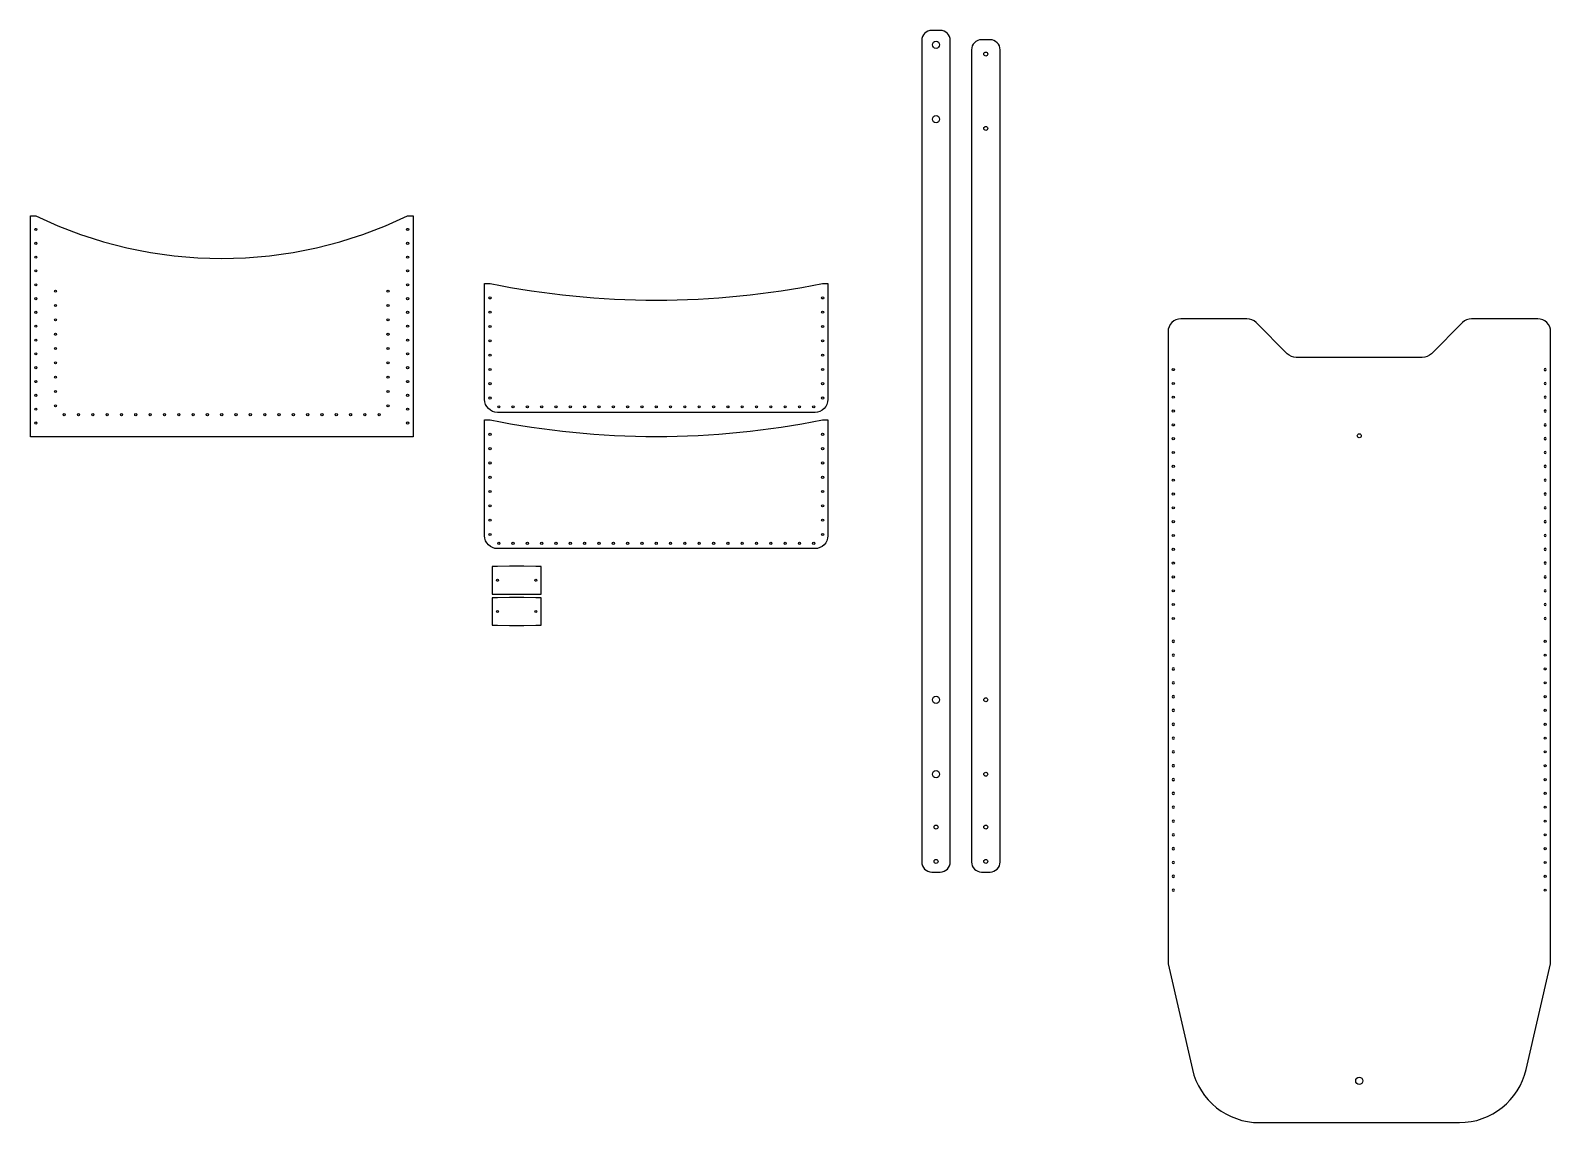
# Model space of a CAD drawing. Header units: millimetres. Extents: x 1488 to 2550, y 1538 to 2302.
import ezdxf

# ---------------------------------------------------------------- set-up
doc = ezdxf.new("R2010")
doc.units = ezdxf.units.MM

# ---------------------------------------------------------------- blocks, each defined once
blk = doc.blocks.new('*U21')
blk.add_circle((0, 0), 0.75)
blk = doc.blocks.new('*U22')
at = {"color": 0, "linetype": 'ByBlock', "lineweight": -2, "transparency": 16777216, "rotation": 270}
for p in [(2286.6, 1597.9), (2286.6, 1588.2), (2286.6, 1578.6), (2286.6, 1568.9), (2286.6, 1559.2), (2286.6, 1549.6), (2286.6, 1539.9), (2286.6, 1530.2), (2286.6, 1520.6), (2286.6, 1510.9), (2286.6, 1501.2), (2286.6, 1491.6), (2286.6, 1481.9), (2286.6, 1472.2), (2286.6, 1462.6), (2286.6, 1452.9), (2286.6, 1443.2), (2286.6, 1433.6), (2286.6, 1423.9)]:
    blk.add_blockref('*U21', p, dxfattribs=at)
blk = doc.blocks.new('*U23')
blk.add_circle((0, 0), 0.75)
blk = doc.blocks.new('*U25')
at = {"color": 0, "linetype": 'ByBlock', "lineweight": -2, "transparency": 16777216, "rotation": 270}
for p in [(2286.6, 1597.9), (2286.6, 1588.2), (2286.6, 1578.6), (2286.6, 1568.9), (2286.6, 1559.2), (2286.6, 1549.6), (2286.6, 1539.9), (2286.6, 1530.2), (2286.6, 1520.6), (2286.6, 1510.9), (2286.6, 1501.2), (2286.6, 1491.6), (2286.6, 1481.9), (2286.6, 1472.2), (2286.6, 1462.6), (2286.6, 1452.9), (2286.6, 1443.2), (2286.6, 1433.6), (2286.6, 1423.9)]:
    blk.add_blockref('*U23', p, dxfattribs=at)
blk = doc.blocks.new('*U27')
blk.add_circle((0, 0), 0.75)
blk = doc.blocks.new('*U28')
at = {"color": 0, "linetype": 'ByBlock', "lineweight": -2, "transparency": 16777216, "rotation": 270}
for p in [(2286.6, 1597.9), (2286.6, 1588.2), (2286.6, 1578.6), (2286.6, 1568.9), (2286.6, 1559.2), (2286.6, 1549.6), (2286.6, 1539.9), (2286.6, 1530.2), (2286.6, 1520.6), (2286.6, 1510.9), (2286.6, 1501.2), (2286.6, 1491.6), (2286.6, 1481.9), (2286.6, 1472.2), (2286.6, 1462.6), (2286.6, 1452.9), (2286.6, 1443.2), (2286.6, 1433.6), (2286.6, 1423.9)]:
    blk.add_blockref('*U27', p, dxfattribs=at)
blk = doc.blocks.new('*U29')
blk.add_circle((0, 0), 0.75)
blk = doc.blocks.new('*U30')
at = {"color": 0, "linetype": 'ByBlock', "lineweight": -2, "transparency": 16777216, "rotation": 270}
for p in [(2286.6, 1597.9), (2286.6, 1588.2), (2286.6, 1578.6), (2286.6, 1568.9), (2286.6, 1559.2), (2286.6, 1549.6), (2286.6, 1539.9), (2286.6, 1530.2), (2286.6, 1520.6), (2286.6, 1510.9), (2286.6, 1501.2), (2286.6, 1491.6), (2286.6, 1481.9), (2286.6, 1472.2), (2286.6, 1462.6), (2286.6, 1452.9), (2286.6, 1443.2), (2286.6, 1433.6), (2286.6, 1423.9)]:
    blk.add_blockref('*U29', p, dxfattribs=at)
blk = doc.blocks.new('*U64')
blk.add_circle((0, 0), 0.75)
blk = doc.blocks.new('*U65')
at = {"color": 0, "linetype": 'ByBlock', "lineweight": -2, "transparency": 16777216}
for p, rotation in [((2300.4, 1992.7), 270), ((2532.9, 1992.7), 90.00000000000003), ((2300.4, 1982.7), 270), ((2532.9, 1982.7), 90.00000000000003), ((2300.4, 1972.7), 270), ((2532.9, 1972.7), 90.00000000000003), ((2300.4, 1962.6), 270), ((2532.9, 1962.6), 90.00000000000003), ((2300.4, 1952.6), 270), ((2532.9, 1952.6), 90.00000000000003), ((2300.4, 1942.6), 270), ((2532.9, 1942.6), 90.00000000000003), ((2300.4, 1932.6), 270), ((2532.9, 1932.6), 90.00000000000003), ((2300.4, 1922.6), 270), ((2300.4, 1912.6), 270), ((2532.9, 1922.6), 90.00000000000003), ((2532.9, 1912.6), 90.00000000000003)]:
    blk.add_blockref('*U64', p, dxfattribs=dict(at, rotation=rotation))
for p in [(2306.5, 1906.4), (2316.5, 1906.4), (2326.5, 1906.4), (2336.5, 1906.4), (2346.5, 1906.4), (2356.5, 1906.4), (2366.6, 1906.4), (2376.6, 1906.4), (2386.6, 1906.4), (2396.6, 1906.4), (2406.6, 1906.4), (2416.6, 1906.4), (2426.6, 1906.4), (2436.6, 1906.4), (2446.7, 1906.4), (2456.7, 1906.4), (2466.7, 1906.4), (2476.7, 1906.4), (2486.7, 1906.4), (2496.7, 1906.4), (2506.7, 1906.4), (2516.7, 1906.4), (2526.7, 1906.4)]:
    blk.add_blockref('*U64', p, dxfattribs=at)

msp = doc.modelspace()

# ---------------------------------------------------------------- linework, layer by layer
for points in [[(2110.7, 2295), (2110.7, 1720.6, 0.414214), (2117.7, 1713.6), (2123.7, 1713.6, 0.414214), (2130.7, 1720.6), (2130.7, 2295, 0.414214), (2123.7, 2302), (2117.7, 2302, 0.414214)], [(2145.5, 2288.5), (2145.5, 1720.6, 0.414214), (2152.5, 1713.6), (2158.5, 1713.6, 0.414214), (2165.5, 1720.6), (2165.5, 2288.5, 0.414214), (2158.5, 2295.5), (2152.5, 2295.5, 0.414214)], [(1755.1, 2172.5), (1755.1, 2017.9), (1487.6, 2017.9), (1487.6, 2172.5), (1491.3, 2172.5, 0.229804), (1751.3, 2172.5)], [(2041.4, 2125), (2045.1, 2125), (2045.1, 2044, -0.414214), (2036.1, 2035), (1814.1, 2035, -0.414214), (1805.1, 2044), (1805.1, 2125), (1808.9, 2125, 0.099146)], [(2299.9, 1575.6, 0.349216), (2346.7, 1538.4), (2486.6, 1538.4, 0.349216), (2533.3, 1575.6), (2550.4, 1649.4), (2550.4, 2091.4, 0.414214), (2541.4, 2100.4), (2495.1, 2100.4, 0.198912), (2488.7, 2097.8), (2467, 2076, -0.198912), (2460.6, 2073.4), (2372.6, 2073.4, -0.198912), (2366.2, 2076), (2344.5, 2097.8, 0.198912), (2338.1, 2100.4), (2291.9, 2100.4, 0.414214), (2282.9, 2091.4), (2282.9, 1649.4)], [(2041.4, 2029.7), (2045.1, 2029.7), (2045.1, 1948.7, -0.414214), (2036.1, 1939.7), (1814.1, 1939.7, -0.414214), (1805.1, 1948.7), (1805.1, 2029.7), (1808.9, 2029.7, 0.099146)]]:
    msp.add_lwpolyline(points, format="xyb", close=True)
for points in [[(1844.6, 1927.3), (1840.9, 1927.3), (1832.5, 1927.4), (1822.5, 1927.4), (1814.1, 1927.3), (1810.3, 1927.3), (1810.3, 1907.9), (1814.1, 1907.9), (1822.5, 1907.8), (1832.5, 1907.8), (1840.9, 1907.9), (1844.6, 1907.9)], [(1844.6, 1905.4), (1840.9, 1905.4), (1832.5, 1905.6), (1822.5, 1905.6), (1814.1, 1905.4), (1810.3, 1905.4), (1810.3, 1886.1), (1814.1, 1886.1), (1822.5, 1886), (1832.5, 1886), (1840.9, 1886.1), (1844.6, 1886.1)]]:
    msp.add_lwpolyline(points, close=True)
for centre, radius in [((2120.7, 2292), 2.5), ((2155.5, 2285.5), 1.4), ((2120.7, 2240), 2.5), ((2155.5, 2233.5), 1.4), ((1491.3, 2162.9), 0.75), ((1751.3, 2162.9), 0.75), ((1491.3, 2153.2), 0.75), ((1751.3, 2153.2), 0.75), ((1491.3, 2143.5), 0.75), ((1751.3, 2143.5), 0.75), ((1491.3, 2133.9), 0.75), ((1751.3, 2133.9), 0.75), ((1491.3, 2124.2), 0.75), ((1491.3, 2114.5), 0.75), ((1751.3, 2124.2), 0.75), ((1751.3, 2114.5), 0.75), ((1808.9, 2115), 0.75), ((2041.4, 2115), 0.75), ((1491.3, 2104.9), 0.75), ((1751.3, 2104.9), 0.75), ((1808.9, 2105), 0.75), ((2041.4, 2105), 0.75), ((1491.3, 2095.2), 0.75), ((1751.3, 2095.2), 0.75), ((1808.9, 2095), 0.75), ((2041.4, 2095), 0.75), ((1491.3, 2085.5), 0.75), ((1751.3, 2085.5), 0.75), ((1808.9, 2085), 0.75), ((2041.4, 2085), 0.75), ((1491.3, 2075.9), 0.75), ((1751.3, 2075.9), 0.75), ((1808.9, 2075), 0.75), ((2041.4, 2075), 0.75), ((1491.3, 2066.2), 0.75), ((1751.3, 2066.2), 0.75), ((1808.9, 2065), 0.75), ((2041.4, 2065), 0.75), ((1491.3, 2056.5), 0.75), ((1751.3, 2056.5), 0.75), ((1808.9, 2055), 0.75), ((2041.4, 2055), 0.75), ((1491.3, 2046.9), 0.75), ((1751.3, 2046.9), 0.75), ((1808.9, 2045), 0.75), ((2041.4, 2045), 0.75), ((1491.3, 2037.2), 0.75), ((1751.3, 2037.2), 0.75), ((1815, 2038.8), 0.75), ((1825, 2038.8), 0.75), ((1835, 2038.8), 0.75), ((1845, 2038.8), 0.75), ((1855, 2038.8), 0.75), ((1865, 2038.8), 0.75), ((1875, 2038.8), 0.75), ((1885.1, 2038.8), 0.75), ((1895.1, 2038.8), 0.75), ((1905.1, 2038.8), 0.75), ((1915.1, 2038.8), 0.75), ((1925.1, 2038.8), 0.75), ((1935.1, 2038.8), 0.75), ((1945.1, 2038.8), 0.75), ((1955.1, 2038.8), 0.75), ((1965.2, 2038.8), 0.75), ((1975.2, 2038.8), 0.75), ((1985.2, 2038.8), 0.75), ((1995.2, 2038.8), 0.75), ((2005.2, 2038.8), 0.75), ((2015.2, 2038.8), 0.75), ((2025.2, 2038.8), 0.75), ((2035.2, 2038.8), 0.75), ((1491.3, 2027.5), 0.75), ((1751.3, 2027.5), 0.75), ((1808.9, 2019.6), 0.75), ((2041.4, 2019.6), 0.75), ((2416.6, 2018.6), 1.4), ((1808.9, 2009.6), 0.75), ((2041.4, 2009.6), 0.75), ((1808.9, 1999.6), 0.75), ((2041.4, 1999.6), 0.75), ((1808.9, 1989.6), 0.75), ((2041.4, 1989.6), 0.75), ((1808.9, 1979.6), 0.75), ((2041.4, 1979.6), 0.75), ((1808.9, 1969.6), 0.75), ((2041.4, 1969.6), 0.75), ((1808.9, 1959.6), 0.75), ((2041.4, 1959.6), 0.75), ((1808.9, 1949.6), 0.75), ((2041.4, 1949.6), 0.75), ((1815, 1943.4), 0.75), ((1825, 1943.4), 0.75), ((1835, 1943.4), 0.75), ((1845, 1943.4), 0.75), ((1855, 1943.4), 0.75), ((1865, 1943.4), 0.75), ((1875, 1943.4), 0.75), ((1885.1, 1943.4), 0.75), ((1895.1, 1943.4), 0.75), ((1905.1, 1943.4), 0.75), ((1915.1, 1943.4), 0.75), ((1925.1, 1943.4), 0.75), ((1935.1, 1943.4), 0.75), ((1945.1, 1943.4), 0.75), ((1955.1, 1943.4), 0.75), ((1965.2, 1943.4), 0.75), ((1975.2, 1943.4), 0.75), ((1985.2, 1943.4), 0.75), ((1995.2, 1943.4), 0.75), ((2005.2, 1943.4), 0.75), ((2015.2, 1943.4), 0.75), ((2025.2, 1943.4), 0.75), ((2035.2, 1943.4), 0.75), ((1814.1, 1917.6), 0.75), ((1840.9, 1917.6), 0.75), ((1814.1, 1895.8), 0.75), ((1840.9, 1895.8), 0.75), ((2120.7, 1834), 2.5), ((2155.5, 1834), 1.4), ((2120.7, 1782), 2.5), ((2155.5, 1782), 1.4), ((2120.7, 1745), 1.4), ((2155.5, 1745), 1.4), ((2120.7, 1721), 1.4), ((2155.5, 1721), 1.4), ((2416.6, 1567.6), 2.5)]:
    msp.add_circle(centre, radius)

# ---------------------------------------------------------------- block references
for name, p in [('*U65', (-795.3, 127)), ('*U28', (0, 467))]:
    msp.add_blockref(name, p)
at = {"xscale": -1}
msp.add_blockref('*U30', (4833.2, 467), dxfattribs=at)
at = {"xscale": -1, "rotation": 180}
msp.add_blockref('*U22', (0, 3298.8), dxfattribs=at)
at = {"rotation": 180}
msp.add_blockref('*U25', (4833.2, 3298.8), dxfattribs=at)

doc.saveas('drawing.dxf')
